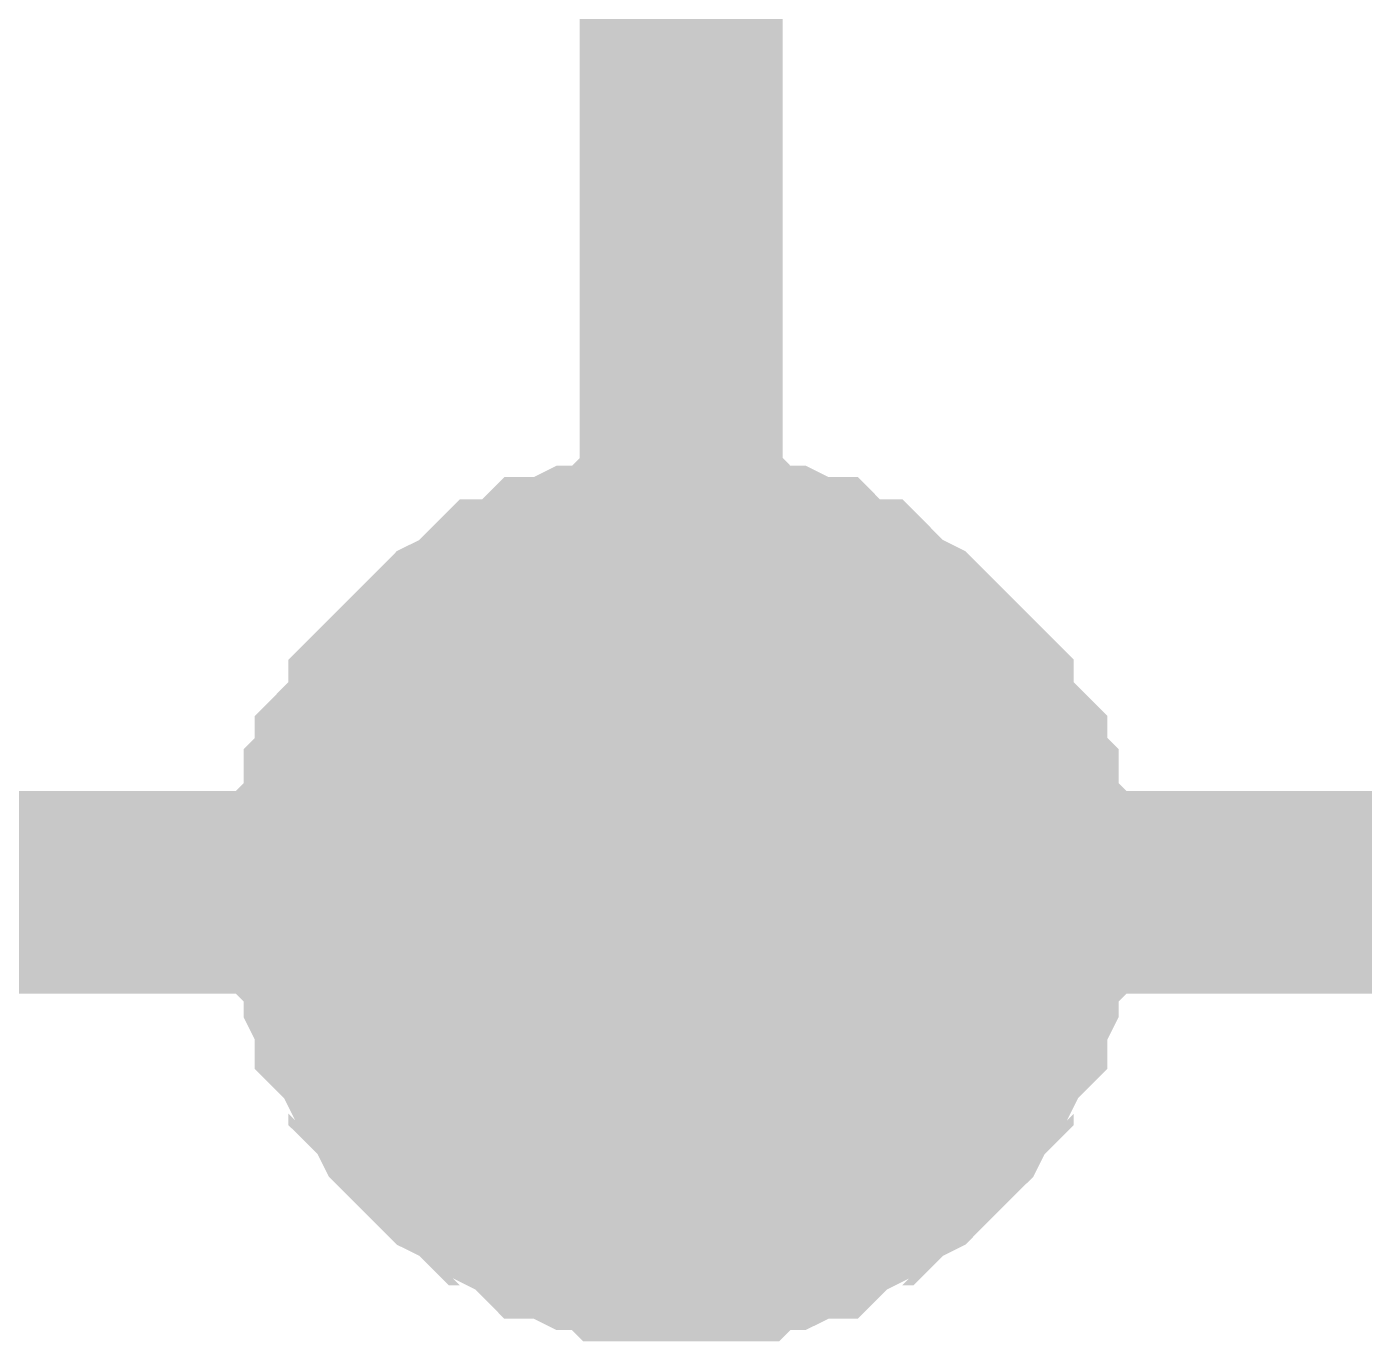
# Model space of a CAD drawing. Header units: millimetres. Extents: x -2024 to 917, y -725 to 13.
# Drawn here: x -1699.984 to -1698.008, y -647.327 to -645.385 of the extents above; entities that cross this region are included whole.
import ezdxf

# ---------------------------------------------------------------- set-up
doc = ezdxf.new("R2010")
doc.units = ezdxf.units.MM

msp = doc.modelspace()

# ---------------------------------------------------------------- linework, layer by layer
at = {"color": 7}
for points, const_width in [([(-1706.515, -639.1623), (-1699.0174, -639.1623), (-1699.0174, -641.6627), (-1699.0174, -644.1631), (-1699.0174, -646.6635), (-1706.515, -646.6635)], 0.2997), ([(-1699.5304, -646.6635), (-1699.5304, -646.6304), (-1699.5304, -646.6138), (-1699.5304, -646.5807), (-1699.5139, -646.5641), (-1699.5139, -646.531), (-1699.5139, -646.5144), (-1699.4973, -646.4979), (-1699.4973, -646.4648), (-1699.4808, -646.4482), (-1699.4642, -646.4317), (-1699.4477, -646.3985), (-1699.4477, -646.382), (-1699.4311, -646.3654), (-1699.4146, -646.3489), (-1699.398, -646.3323), (-1699.3815, -646.3157), (-1699.3649, -646.2992), (-1699.3484, -646.2826), (-1699.3153, -646.2661), (-1699.2987, -646.2495), (-1699.2822, -646.2329), (-1699.2656, -646.2329), (-1699.2325, -646.2164), (-1699.216, -646.1998), (-1699.1994, -646.1998), (-1699.1663, -646.1833), (-1699.1498, -646.1833), (-1699.1167, -646.1833), (-1699.1001, -646.1667), (-1699.067, -646.1667), (-1699.0505, -646.1667), (-1699.0174, -646.1667)], 0.2997), ([(-1699.5304, -646.6635), (-1699.5304, -646.6304), (-1699.5304, -646.6138), (-1699.5304, -646.5807), (-1699.5139, -646.5641), (-1699.5139, -646.531), (-1699.5139, -646.5144), (-1699.4973, -646.4979), (-1699.4973, -646.4648), (-1699.4808, -646.4482), (-1699.4642, -646.4317), (-1699.4477, -646.3985), (-1699.4477, -646.382), (-1699.4311, -646.3654), (-1699.4146, -646.3489), (-1699.398, -646.3323), (-1699.3815, -646.3157), (-1699.3649, -646.2992), (-1699.3484, -646.2826), (-1699.3153, -646.2661), (-1699.2987, -646.2495), (-1699.2822, -646.2329), (-1699.2656, -646.2329), (-1699.2325, -646.2164), (-1699.216, -646.1998), (-1699.1994, -646.1998), (-1699.1663, -646.1833), (-1699.1498, -646.1833), (-1699.1167, -646.1833), (-1699.1001, -646.1667), (-1699.067, -646.1667), (-1699.0505, -646.1667), (-1699.0174, -646.1667)], 0.2997), ([(-1699.5304, -646.6635), (-1699.5304, -646.6304), (-1699.5304, -646.6138), (-1699.5304, -646.5807), (-1699.5139, -646.5641), (-1699.5139, -646.531), (-1699.5139, -646.5144), (-1699.4973, -646.4979), (-1699.4973, -646.4648), (-1699.4808, -646.4482), (-1699.4642, -646.4317), (-1699.4477, -646.3985), (-1699.4477, -646.382), (-1699.4311, -646.3654), (-1699.4146, -646.3489), (-1699.398, -646.3323), (-1699.3815, -646.3157), (-1699.3649, -646.2992), (-1699.3484, -646.2826), (-1699.3153, -646.2661), (-1699.2987, -646.2495), (-1699.2822, -646.2329), (-1699.2656, -646.2329), (-1699.2325, -646.2164), (-1699.216, -646.1998), (-1699.1994, -646.1998), (-1699.1663, -646.1833), (-1699.1498, -646.1833), (-1699.1167, -646.1833), (-1699.1001, -646.1667), (-1699.067, -646.1667), (-1699.0505, -646.1667), (-1699.0174, -646.1667)], 0.2997), ([(-1699.5304, -646.6635), (-1699.5304, -646.6304), (-1699.5304, -646.6138), (-1699.5304, -646.5807), (-1699.5139, -646.5641), (-1699.5139, -646.531), (-1699.5139, -646.5144), (-1699.4973, -646.4979), (-1699.4973, -646.4648), (-1699.4808, -646.4482), (-1699.4642, -646.4317), (-1699.4477, -646.3985), (-1699.4477, -646.382), (-1699.4311, -646.3654), (-1699.4146, -646.3489), (-1699.398, -646.3323), (-1699.3815, -646.3157), (-1699.3649, -646.2992), (-1699.3484, -646.2826), (-1699.3153, -646.2661), (-1699.2987, -646.2495), (-1699.2822, -646.2329), (-1699.2656, -646.2329), (-1699.2325, -646.2164), (-1699.216, -646.1998), (-1699.1994, -646.1998), (-1699.1663, -646.1833), (-1699.1498, -646.1833), (-1699.1167, -646.1833), (-1699.1001, -646.1667), (-1699.067, -646.1667), (-1699.0505, -646.1667), (-1699.0174, -646.1667)], 0.2997), ([(-1699.0174, -646.1667), (-1699.0174, -646.1667)], 0.2997), ([(-1699.0174, -646.1667), (-1698.9843, -646.1667), (-1698.9677, -646.1667), (-1698.9346, -646.1667), (-1698.9181, -646.1833), (-1698.885, -646.1833), (-1698.8684, -646.1833), (-1698.8353, -646.1998), (-1698.8187, -646.1998), (-1698.8022, -646.2164), (-1698.7691, -646.2329), (-1698.7525, -646.2329), (-1698.736, -646.2495), (-1698.7194, -646.2661), (-1698.6863, -646.2826), (-1698.6698, -646.2992), (-1698.6532, -646.3157), (-1698.6367, -646.3323), (-1698.6201, -646.3489), (-1698.6036, -646.3654), (-1698.587, -646.382), (-1698.587, -646.3985), (-1698.5705, -646.4317), (-1698.5539, -646.4482), (-1698.5374, -646.4648), (-1698.5374, -646.4979), (-1698.5208, -646.5144), (-1698.5208, -646.531), (-1698.5208, -646.5641), (-1698.5043, -646.5807), (-1698.5043, -646.6138), (-1698.5043, -646.6304), (-1698.5043, -646.6635)], 0.2997), ([(-1699.0174, -646.1667), (-1699.0174, -646.1667)], 0.2997), ([(-1699.0174, -646.1667), (-1698.9843, -646.1667), (-1698.9677, -646.1667), (-1698.9346, -646.1667), (-1698.9181, -646.1833), (-1698.885, -646.1833), (-1698.8684, -646.1833), (-1698.8353, -646.1998), (-1698.8187, -646.1998), (-1698.8022, -646.2164), (-1698.7691, -646.2329), (-1698.7525, -646.2329), (-1698.736, -646.2495), (-1698.7194, -646.2661), (-1698.6863, -646.2826), (-1698.6698, -646.2992), (-1698.6532, -646.3157), (-1698.6367, -646.3323), (-1698.6201, -646.3489), (-1698.6036, -646.3654), (-1698.587, -646.382), (-1698.587, -646.3985), (-1698.5705, -646.4317), (-1698.5539, -646.4482), (-1698.5374, -646.4648), (-1698.5374, -646.4979), (-1698.5208, -646.5144), (-1698.5208, -646.531), (-1698.5208, -646.5641), (-1698.5043, -646.5807), (-1698.5043, -646.6138), (-1698.5043, -646.6304), (-1698.5043, -646.6635)], 0.2997), ([(-1699.0174, -646.1667), (-1699.0174, -646.1667)], 0.2997), ([(-1699.0174, -646.1667), (-1698.9843, -646.1667), (-1698.9677, -646.1667), (-1698.9346, -646.1667), (-1698.9181, -646.1833), (-1698.885, -646.1833), (-1698.8684, -646.1833), (-1698.8353, -646.1998), (-1698.8187, -646.1998), (-1698.8022, -646.2164), (-1698.7691, -646.2329), (-1698.7525, -646.2329), (-1698.736, -646.2495), (-1698.7194, -646.2661), (-1698.6863, -646.2826), (-1698.6698, -646.2992), (-1698.6532, -646.3157), (-1698.6367, -646.3323), (-1698.6201, -646.3489), (-1698.6036, -646.3654), (-1698.587, -646.382), (-1698.587, -646.3985), (-1698.5705, -646.4317), (-1698.5539, -646.4482), (-1698.5374, -646.4648), (-1698.5374, -646.4979), (-1698.5208, -646.5144), (-1698.5208, -646.531), (-1698.5208, -646.5641), (-1698.5043, -646.5807), (-1698.5043, -646.6138), (-1698.5043, -646.6304), (-1698.5043, -646.6635)], 0.2997), ([(-1699.0174, -646.1667), (-1699.0174, -646.1667)], 0.2997), ([(-1699.0174, -646.1667), (-1698.9843, -646.1667), (-1698.9677, -646.1667), (-1698.9346, -646.1667), (-1698.9181, -646.1833), (-1698.885, -646.1833), (-1698.8684, -646.1833), (-1698.8353, -646.1998), (-1698.8187, -646.1998), (-1698.8022, -646.2164), (-1698.7691, -646.2329), (-1698.7525, -646.2329), (-1698.736, -646.2495), (-1698.7194, -646.2661), (-1698.6863, -646.2826), (-1698.6698, -646.2992), (-1698.6532, -646.3157), (-1698.6367, -646.3323), (-1698.6201, -646.3489), (-1698.6036, -646.3654), (-1698.587, -646.382), (-1698.587, -646.3985), (-1698.5705, -646.4317), (-1698.5539, -646.4482), (-1698.5374, -646.4648), (-1698.5374, -646.4979), (-1698.5208, -646.5144), (-1698.5208, -646.531), (-1698.5208, -646.5641), (-1698.5043, -646.5807), (-1698.5043, -646.6138), (-1698.5043, -646.6304), (-1698.5043, -646.6635)], 0.2997), ([(-1699.5304, -646.6635), (-1699.5304, -646.6304), (-1699.5304, -646.6138), (-1699.5304, -646.5807), (-1699.5139, -646.5641), (-1699.5139, -646.531), (-1699.5139, -646.5144), (-1699.4973, -646.4979), (-1699.4973, -646.4648), (-1699.4808, -646.4482), (-1699.4642, -646.4317), (-1699.4477, -646.3985), (-1699.4477, -646.382), (-1699.4311, -646.3654), (-1699.4146, -646.3489), (-1699.398, -646.3323), (-1699.3815, -646.3157), (-1699.3649, -646.2992), (-1699.3484, -646.2826), (-1699.3153, -646.2661), (-1699.2987, -646.2495), (-1699.2822, -646.2329), (-1699.2656, -646.2329), (-1699.2325, -646.2164), (-1699.216, -646.1998), (-1699.1994, -646.1998), (-1699.1663, -646.1833), (-1699.1498, -646.1833), (-1699.1167, -646.1833), (-1699.1001, -646.1667), (-1699.067, -646.1667), (-1699.0505, -646.1667), (-1699.0174, -646.1667)], 0.0991), ([(-1699.5304, -646.6635), (-1699.5304, -646.6304), (-1699.5304, -646.6138), (-1699.5304, -646.5807), (-1699.5139, -646.5641), (-1699.5139, -646.531), (-1699.5139, -646.5144), (-1699.4973, -646.4979), (-1699.4973, -646.4648), (-1699.4808, -646.4482), (-1699.4642, -646.4317), (-1699.4477, -646.3985), (-1699.4477, -646.382), (-1699.4311, -646.3654), (-1699.4146, -646.3489), (-1699.398, -646.3323), (-1699.3815, -646.3157), (-1699.3649, -646.2992), (-1699.3484, -646.2826), (-1699.3153, -646.2661), (-1699.2987, -646.2495), (-1699.2822, -646.2329), (-1699.2656, -646.2329), (-1699.2325, -646.2164), (-1699.216, -646.1998), (-1699.1994, -646.1998), (-1699.1663, -646.1833), (-1699.1498, -646.1833), (-1699.1167, -646.1833), (-1699.1001, -646.1667), (-1699.067, -646.1667), (-1699.0505, -646.1667), (-1699.0174, -646.1667)], 0.0991), ([(-1699.5304, -646.6635), (-1699.5304, -646.6304), (-1699.5304, -646.6138), (-1699.5304, -646.5807), (-1699.5139, -646.5641), (-1699.5139, -646.531), (-1699.5139, -646.5144), (-1699.4973, -646.4979), (-1699.4973, -646.4648), (-1699.4808, -646.4482), (-1699.4642, -646.4317), (-1699.4477, -646.3985), (-1699.4477, -646.382), (-1699.4311, -646.3654), (-1699.4146, -646.3489), (-1699.398, -646.3323), (-1699.3815, -646.3157), (-1699.3649, -646.2992), (-1699.3484, -646.2826), (-1699.3153, -646.2661), (-1699.2987, -646.2495), (-1699.2822, -646.2329), (-1699.2656, -646.2329), (-1699.2325, -646.2164), (-1699.216, -646.1998), (-1699.1994, -646.1998), (-1699.1663, -646.1833), (-1699.1498, -646.1833), (-1699.1167, -646.1833), (-1699.1001, -646.1667), (-1699.067, -646.1667), (-1699.0505, -646.1667), (-1699.0174, -646.1667)], 0.0991), ([(-1699.5304, -646.6635), (-1699.5304, -646.6304), (-1699.5304, -646.6138), (-1699.5304, -646.5807), (-1699.5139, -646.5641), (-1699.5139, -646.531), (-1699.5139, -646.5144), (-1699.4973, -646.4979), (-1699.4973, -646.4648), (-1699.4808, -646.4482), (-1699.4642, -646.4317), (-1699.4477, -646.3985), (-1699.4477, -646.382), (-1699.4311, -646.3654), (-1699.4146, -646.3489), (-1699.398, -646.3323), (-1699.3815, -646.3157), (-1699.3649, -646.2992), (-1699.3484, -646.2826), (-1699.3153, -646.2661), (-1699.2987, -646.2495), (-1699.2822, -646.2329), (-1699.2656, -646.2329), (-1699.2325, -646.2164), (-1699.216, -646.1998), (-1699.1994, -646.1998), (-1699.1663, -646.1833), (-1699.1498, -646.1833), (-1699.1167, -646.1833), (-1699.1001, -646.1667), (-1699.067, -646.1667), (-1699.0505, -646.1667), (-1699.0174, -646.1667)], 0.0991), ([(-1699.0174, -646.1667), (-1699.0174, -646.1667)], 0.0991), ([(-1699.0174, -646.1667), (-1698.9843, -646.1667), (-1698.9677, -646.1667), (-1698.9346, -646.1667), (-1698.9181, -646.1833), (-1698.885, -646.1833), (-1698.8684, -646.1833), (-1698.8353, -646.1998), (-1698.8187, -646.1998), (-1698.8022, -646.2164), (-1698.7691, -646.2329), (-1698.7525, -646.2329), (-1698.736, -646.2495), (-1698.7194, -646.2661), (-1698.6863, -646.2826), (-1698.6698, -646.2992), (-1698.6532, -646.3157), (-1698.6367, -646.3323), (-1698.6201, -646.3489), (-1698.6036, -646.3654), (-1698.587, -646.382), (-1698.587, -646.3985), (-1698.5705, -646.4317), (-1698.5539, -646.4482), (-1698.5374, -646.4648), (-1698.5374, -646.4979), (-1698.5208, -646.5144), (-1698.5208, -646.531), (-1698.5208, -646.5641), (-1698.5043, -646.5807), (-1698.5043, -646.6138), (-1698.5043, -646.6304), (-1698.5043, -646.6635)], 0.0991), ([(-1699.0174, -646.1667), (-1699.0174, -646.1667)], 0.0991), ([(-1699.0174, -646.1667), (-1698.9843, -646.1667), (-1698.9677, -646.1667), (-1698.9346, -646.1667), (-1698.9181, -646.1833), (-1698.885, -646.1833), (-1698.8684, -646.1833), (-1698.8353, -646.1998), (-1698.8187, -646.1998), (-1698.8022, -646.2164), (-1698.7691, -646.2329), (-1698.7525, -646.2329), (-1698.736, -646.2495), (-1698.7194, -646.2661), (-1698.6863, -646.2826), (-1698.6698, -646.2992), (-1698.6532, -646.3157), (-1698.6367, -646.3323), (-1698.6201, -646.3489), (-1698.6036, -646.3654), (-1698.587, -646.382), (-1698.587, -646.3985), (-1698.5705, -646.4317), (-1698.5539, -646.4482), (-1698.5374, -646.4648), (-1698.5374, -646.4979), (-1698.5208, -646.5144), (-1698.5208, -646.531), (-1698.5208, -646.5641), (-1698.5043, -646.5807), (-1698.5043, -646.6138), (-1698.5043, -646.6304), (-1698.5043, -646.6635)], 0.0991), ([(-1699.0174, -646.1667), (-1699.0174, -646.1667)], 0.0991), ([(-1699.0174, -646.1667), (-1698.9843, -646.1667), (-1698.9677, -646.1667), (-1698.9346, -646.1667), (-1698.9181, -646.1833), (-1698.885, -646.1833), (-1698.8684, -646.1833), (-1698.8353, -646.1998), (-1698.8187, -646.1998), (-1698.8022, -646.2164), (-1698.7691, -646.2329), (-1698.7525, -646.2329), (-1698.736, -646.2495), (-1698.7194, -646.2661), (-1698.6863, -646.2826), (-1698.6698, -646.2992), (-1698.6532, -646.3157), (-1698.6367, -646.3323), (-1698.6201, -646.3489), (-1698.6036, -646.3654), (-1698.587, -646.382), (-1698.587, -646.3985), (-1698.5705, -646.4317), (-1698.5539, -646.4482), (-1698.5374, -646.4648), (-1698.5374, -646.4979), (-1698.5208, -646.5144), (-1698.5208, -646.531), (-1698.5208, -646.5641), (-1698.5043, -646.5807), (-1698.5043, -646.6138), (-1698.5043, -646.6304), (-1698.5043, -646.6635)], 0.0991), ([(-1699.0174, -646.1667), (-1699.0174, -646.1667)], 0.0991), ([(-1699.0174, -646.1667), (-1698.9843, -646.1667), (-1698.9677, -646.1667), (-1698.9346, -646.1667), (-1698.9181, -646.1833), (-1698.885, -646.1833), (-1698.8684, -646.1833), (-1698.8353, -646.1998), (-1698.8187, -646.1998), (-1698.8022, -646.2164), (-1698.7691, -646.2329), (-1698.7525, -646.2329), (-1698.736, -646.2495), (-1698.7194, -646.2661), (-1698.6863, -646.2826), (-1698.6698, -646.2992), (-1698.6532, -646.3157), (-1698.6367, -646.3323), (-1698.6201, -646.3489), (-1698.6036, -646.3654), (-1698.587, -646.382), (-1698.587, -646.3985), (-1698.5705, -646.4317), (-1698.5539, -646.4482), (-1698.5374, -646.4648), (-1698.5374, -646.4979), (-1698.5208, -646.5144), (-1698.5208, -646.531), (-1698.5208, -646.5641), (-1698.5043, -646.5807), (-1698.5043, -646.6138), (-1698.5043, -646.6304), (-1698.5043, -646.6635)], 0.0991), ([(-1699.0174, -647.1768), (-1699.0505, -647.1768), (-1699.067, -647.1768), (-1699.1001, -647.1768), (-1699.1167, -647.1602), (-1699.1498, -647.1602), (-1699.1663, -647.1602), (-1699.1994, -647.1437), (-1699.216, -647.1437), (-1699.2325, -647.1271), (-1699.2656, -647.1106), (-1699.2822, -647.094), (-1699.2987, -647.094), (-1699.3153, -647.0774), (-1699.3484, -647.0609), (-1699.3649, -647.0443), (-1699.3815, -647.0278), (-1699.398, -647.0112), (-1699.4146, -646.9947), (-1699.4311, -646.9615), (-1699.4477, -646.945), (-1699.4477, -646.9284), (-1699.4642, -646.9119), (-1699.4808, -646.8787), (-1699.4973, -646.8622), (-1699.4973, -646.8456), (-1699.5139, -646.8125), (-1699.5139, -646.7959), (-1699.5139, -646.7628), (-1699.5304, -646.7463), (-1699.5304, -646.7132), (-1699.5304, -646.6966), (-1699.5304, -646.6635)], 0.2997), ([(-1699.5304, -646.6635), (-1699.5304, -646.6635)], 0.2997), ([(-1699.0174, -647.1768), (-1699.0505, -647.1768), (-1699.067, -647.1768), (-1699.1001, -647.1768), (-1699.1167, -647.1602), (-1699.1498, -647.1602), (-1699.1663, -647.1602), (-1699.1994, -647.1437), (-1699.216, -647.1437), (-1699.2325, -647.1271), (-1699.2656, -647.1106), (-1699.2822, -647.094), (-1699.2987, -647.094), (-1699.3153, -647.0774), (-1699.3484, -647.0609), (-1699.3649, -647.0443), (-1699.3815, -647.0278), (-1699.398, -647.0112), (-1699.4146, -646.9947), (-1699.4311, -646.9615), (-1699.4477, -646.945), (-1699.4477, -646.9284), (-1699.4642, -646.9119), (-1699.4808, -646.8787), (-1699.4973, -646.8622), (-1699.4973, -646.8456), (-1699.5139, -646.8125), (-1699.5139, -646.7959), (-1699.5139, -646.7628), (-1699.5304, -646.7463), (-1699.5304, -646.7132), (-1699.5304, -646.6966), (-1699.5304, -646.6635)], 0.2997), ([(-1699.5304, -646.6635), (-1699.5304, -646.6635)], 0.2997), ([(-1699.0174, -647.1768), (-1699.0505, -647.1768), (-1699.067, -647.1768), (-1699.1001, -647.1768), (-1699.1167, -647.1602), (-1699.1498, -647.1602), (-1699.1663, -647.1602), (-1699.1994, -647.1437), (-1699.216, -647.1437), (-1699.2325, -647.1271), (-1699.2656, -647.1106), (-1699.2822, -647.094), (-1699.2987, -647.094), (-1699.3153, -647.0774), (-1699.3484, -647.0609), (-1699.3649, -647.0443), (-1699.3815, -647.0278), (-1699.398, -647.0112), (-1699.4146, -646.9947), (-1699.4311, -646.9615), (-1699.4477, -646.945), (-1699.4477, -646.9284), (-1699.4642, -646.9119), (-1699.4808, -646.8787), (-1699.4973, -646.8622), (-1699.4973, -646.8456), (-1699.5139, -646.8125), (-1699.5139, -646.7959), (-1699.5139, -646.7628), (-1699.5304, -646.7463), (-1699.5304, -646.7132), (-1699.5304, -646.6966), (-1699.5304, -646.6635)], 0.2997), ([(-1699.5304, -646.6635), (-1699.5304, -646.6635)], 0.2997), ([(-1699.0174, -647.1768), (-1699.0505, -647.1768), (-1699.067, -647.1768), (-1699.1001, -647.1768), (-1699.1167, -647.1602), (-1699.1498, -647.1602), (-1699.1663, -647.1602), (-1699.1994, -647.1437), (-1699.216, -647.1437), (-1699.2325, -647.1271), (-1699.2656, -647.1106), (-1699.2822, -647.094), (-1699.2987, -647.094), (-1699.3153, -647.0774), (-1699.3484, -647.0609), (-1699.3649, -647.0443), (-1699.3815, -647.0278), (-1699.398, -647.0112), (-1699.4146, -646.9947), (-1699.4311, -646.9615), (-1699.4477, -646.945), (-1699.4477, -646.9284), (-1699.4642, -646.9119), (-1699.4808, -646.8787), (-1699.4973, -646.8622), (-1699.4973, -646.8456), (-1699.5139, -646.8125), (-1699.5139, -646.7959), (-1699.5139, -646.7628), (-1699.5304, -646.7463), (-1699.5304, -646.7132), (-1699.5304, -646.6966), (-1699.5304, -646.6635)], 0.2997), ([(-1699.5304, -646.6635), (-1699.5304, -646.6635)], 0.2997), ([(-1699.0174, -646.6635), (-1671.526, -646.6635)], 0.2997), ([(-1698.5043, -646.6635), (-1698.5043, -646.6966), (-1698.5043, -646.7132), (-1698.5043, -646.7463), (-1698.5208, -646.7628), (-1698.5208, -646.7959), (-1698.5208, -646.8125), (-1698.5374, -646.8456), (-1698.5374, -646.8622), (-1698.5539, -646.8787), (-1698.5705, -646.9119), (-1698.587, -646.9284), (-1698.587, -646.945), (-1698.6036, -646.9615), (-1698.6201, -646.9947), (-1698.6367, -647.0112), (-1698.6532, -647.0278), (-1698.6698, -647.0443), (-1698.6863, -647.0609), (-1698.7194, -647.0774), (-1698.736, -647.094), (-1698.7525, -647.094), (-1698.7691, -647.1106), (-1698.8022, -647.1271), (-1698.8187, -647.1437), (-1698.8353, -647.1437), (-1698.8684, -647.1602), (-1698.885, -647.1602), (-1698.9181, -647.1602), (-1698.9346, -647.1768), (-1698.9677, -647.1768), (-1698.9843, -647.1768), (-1699.0174, -647.1768)], 0.2997), ([(-1698.5043, -646.6635), (-1698.5043, -646.6966), (-1698.5043, -646.7132), (-1698.5043, -646.7463), (-1698.5208, -646.7628), (-1698.5208, -646.7959), (-1698.5208, -646.8125), (-1698.5374, -646.8456), (-1698.5374, -646.8622), (-1698.5539, -646.8787), (-1698.5705, -646.9119), (-1698.587, -646.9284), (-1698.587, -646.945), (-1698.6036, -646.9615), (-1698.6201, -646.9947), (-1698.6367, -647.0112), (-1698.6532, -647.0278), (-1698.6698, -647.0443), (-1698.6863, -647.0609), (-1698.7194, -647.0774), (-1698.736, -647.094), (-1698.7525, -647.094), (-1698.7691, -647.1106), (-1698.8022, -647.1271), (-1698.8187, -647.1437), (-1698.8353, -647.1437), (-1698.8684, -647.1602), (-1698.885, -647.1602), (-1698.9181, -647.1602), (-1698.9346, -647.1768), (-1698.9677, -647.1768), (-1698.9843, -647.1768), (-1699.0174, -647.1768)], 0.2997), ([(-1698.5043, -646.6635), (-1698.5043, -646.6966), (-1698.5043, -646.7132), (-1698.5043, -646.7463), (-1698.5208, -646.7628), (-1698.5208, -646.7959), (-1698.5208, -646.8125), (-1698.5374, -646.8456), (-1698.5374, -646.8622), (-1698.5539, -646.8787), (-1698.5705, -646.9119), (-1698.587, -646.9284), (-1698.587, -646.945), (-1698.6036, -646.9615), (-1698.6201, -646.9947), (-1698.6367, -647.0112), (-1698.6532, -647.0278), (-1698.6698, -647.0443), (-1698.6863, -647.0609), (-1698.7194, -647.0774), (-1698.736, -647.094), (-1698.7525, -647.094), (-1698.7691, -647.1106), (-1698.8022, -647.1271), (-1698.8187, -647.1437), (-1698.8353, -647.1437), (-1698.8684, -647.1602), (-1698.885, -647.1602), (-1698.9181, -647.1602), (-1698.9346, -647.1768), (-1698.9677, -647.1768), (-1698.9843, -647.1768), (-1699.0174, -647.1768)], 0.2997), ([(-1698.5043, -646.6635), (-1698.5043, -646.6966), (-1698.5043, -646.7132), (-1698.5043, -646.7463), (-1698.5208, -646.7628), (-1698.5208, -646.7959), (-1698.5208, -646.8125), (-1698.5374, -646.8456), (-1698.5374, -646.8622), (-1698.5539, -646.8787), (-1698.5705, -646.9119), (-1698.587, -646.9284), (-1698.587, -646.945), (-1698.6036, -646.9615), (-1698.6201, -646.9947), (-1698.6367, -647.0112), (-1698.6532, -647.0278), (-1698.6698, -647.0443), (-1698.6863, -647.0609), (-1698.7194, -647.0774), (-1698.736, -647.094), (-1698.7525, -647.094), (-1698.7691, -647.1106), (-1698.8022, -647.1271), (-1698.8187, -647.1437), (-1698.8353, -647.1437), (-1698.8684, -647.1602), (-1698.885, -647.1602), (-1698.9181, -647.1602), (-1698.9346, -647.1768), (-1698.9677, -647.1768), (-1698.9843, -647.1768), (-1699.0174, -647.1768)], 0.2997), ([(-1698.5043, -646.6635), (-1698.5043, -646.6635), (-1698.5043, -646.6635), (-1698.5043, -646.6635), (-1698.5043, -646.6635), (-1698.5043, -646.6635), (-1698.5043, -646.6635), (-1698.5043, -646.6635), (-1698.5043, -646.6635), (-1698.5043, -646.6635), (-1698.5043, -646.6635), (-1698.5043, -646.6635), (-1698.5043, -646.6635), (-1698.5043, -646.6635), (-1698.5043, -646.6635), (-1698.5043, -646.6635), (-1698.5043, -646.6635), (-1698.5043, -646.6635), (-1698.5043, -646.6635), (-1698.5043, -646.6635), (-1698.5043, -646.6635), (-1698.5043, -646.6635), (-1698.5043, -646.6635), (-1698.5043, -646.6635), (-1698.5043, -646.6635), (-1698.5043, -646.6635), (-1698.5043, -646.6635), (-1698.5043, -646.6635), (-1698.5043, -646.6635), (-1698.5043, -646.6635), (-1698.5043, -646.6635), (-1698.5043, -646.6635), (-1698.5043, -646.6635)], 0.2997), ([(-1698.5043, -646.6635), (-1698.5043, -646.6635)], 0.2997), ([(-1698.5043, -646.6635), (-1698.5043, -646.6635), (-1698.5043, -646.6635), (-1698.5043, -646.6635), (-1698.5043, -646.6635), (-1698.5043, -646.6635), (-1698.5043, -646.6635), (-1698.5043, -646.6635), (-1698.5043, -646.6635), (-1698.5043, -646.6635), (-1698.5043, -646.6635), (-1698.5043, -646.6635), (-1698.5043, -646.6635), (-1698.5043, -646.6635), (-1698.5043, -646.6635), (-1698.5043, -646.6635), (-1698.5043, -646.6635), (-1698.5043, -646.6635), (-1698.5043, -646.6635), (-1698.5043, -646.6635), (-1698.5043, -646.6635), (-1698.5043, -646.6635), (-1698.5043, -646.6635), (-1698.5043, -646.6635), (-1698.5043, -646.6635), (-1698.5043, -646.6635), (-1698.5043, -646.6635), (-1698.5043, -646.6635), (-1698.5043, -646.6635), (-1698.5043, -646.6635), (-1698.5043, -646.6635), (-1698.5043, -646.6635), (-1698.5043, -646.6635)], 0.2997), ([(-1698.5043, -646.6635), (-1698.5043, -646.6635)], 0.2997), ([(-1698.5043, -646.6635), (-1698.5043, -646.6635), (-1698.5043, -646.6635), (-1698.5043, -646.6635), (-1698.5043, -646.6635), (-1698.5043, -646.6635), (-1698.5043, -646.6635), (-1698.5043, -646.6635), (-1698.5043, -646.6635), (-1698.5043, -646.6635), (-1698.5043, -646.6635), (-1698.5043, -646.6635), (-1698.5043, -646.6635), (-1698.5043, -646.6635), (-1698.5043, -646.6635), (-1698.5043, -646.6635), (-1698.5043, -646.6635), (-1698.5043, -646.6635), (-1698.5043, -646.6635), (-1698.5043, -646.6635), (-1698.5043, -646.6635), (-1698.5043, -646.6635), (-1698.5043, -646.6635), (-1698.5043, -646.6635), (-1698.5043, -646.6635), (-1698.5043, -646.6635), (-1698.5043, -646.6635), (-1698.5043, -646.6635), (-1698.5043, -646.6635), (-1698.5043, -646.6635), (-1698.5043, -646.6635), (-1698.5043, -646.6635), (-1698.5043, -646.6635)], 0.2997), ([(-1698.5043, -646.6635), (-1698.5043, -646.6635)], 0.2997), ([(-1698.5043, -646.6635), (-1698.5043, -646.6635), (-1698.5043, -646.6635), (-1698.5043, -646.6635), (-1698.5043, -646.6635), (-1698.5043, -646.6635), (-1698.5043, -646.6635), (-1698.5043, -646.6635), (-1698.5043, -646.6635), (-1698.5043, -646.6635), (-1698.5043, -646.6635), (-1698.5043, -646.6635), (-1698.5043, -646.6635), (-1698.5043, -646.6635), (-1698.5043, -646.6635), (-1698.5043, -646.6635), (-1698.5043, -646.6635), (-1698.5043, -646.6635), (-1698.5043, -646.6635), (-1698.5043, -646.6635), (-1698.5043, -646.6635), (-1698.5043, -646.6635), (-1698.5043, -646.6635), (-1698.5043, -646.6635), (-1698.5043, -646.6635), (-1698.5043, -646.6635), (-1698.5043, -646.6635), (-1698.5043, -646.6635), (-1698.5043, -646.6635), (-1698.5043, -646.6635), (-1698.5043, -646.6635), (-1698.5043, -646.6635), (-1698.5043, -646.6635)], 0.2997), ([(-1698.5043, -646.6635), (-1698.5043, -646.6635)], 0.2997), ([(-1699.0174, -647.1768), (-1699.0505, -647.1768), (-1699.067, -647.1768), (-1699.1001, -647.1768), (-1699.1167, -647.1602), (-1699.1498, -647.1602), (-1699.1663, -647.1602), (-1699.1994, -647.1437), (-1699.216, -647.1437), (-1699.2325, -647.1271), (-1699.2656, -647.1106), (-1699.2822, -647.094), (-1699.2987, -647.094), (-1699.3153, -647.0774), (-1699.3484, -647.0609), (-1699.3649, -647.0443), (-1699.3815, -647.0278), (-1699.398, -647.0112), (-1699.4146, -646.9947), (-1699.4311, -646.9615), (-1699.4477, -646.945), (-1699.4477, -646.9284), (-1699.4642, -646.9119), (-1699.4808, -646.8787), (-1699.4973, -646.8622), (-1699.4973, -646.8456), (-1699.5139, -646.8125), (-1699.5139, -646.7959), (-1699.5139, -646.7628), (-1699.5304, -646.7463), (-1699.5304, -646.7132), (-1699.5304, -646.6966), (-1699.5304, -646.6635)], 0.0991), ([(-1699.5304, -646.6635), (-1699.5304, -646.6635)], 0.0991), ([(-1699.0174, -647.1768), (-1699.0505, -647.1768), (-1699.067, -647.1768), (-1699.1001, -647.1768), (-1699.1167, -647.1602), (-1699.1498, -647.1602), (-1699.1663, -647.1602), (-1699.1994, -647.1437), (-1699.216, -647.1437), (-1699.2325, -647.1271), (-1699.2656, -647.1106), (-1699.2822, -647.094), (-1699.2987, -647.094), (-1699.3153, -647.0774), (-1699.3484, -647.0609), (-1699.3649, -647.0443), (-1699.3815, -647.0278), (-1699.398, -647.0112), (-1699.4146, -646.9947), (-1699.4311, -646.9615), (-1699.4477, -646.945), (-1699.4477, -646.9284), (-1699.4642, -646.9119), (-1699.4808, -646.8787), (-1699.4973, -646.8622), (-1699.4973, -646.8456), (-1699.5139, -646.8125), (-1699.5139, -646.7959), (-1699.5139, -646.7628), (-1699.5304, -646.7463), (-1699.5304, -646.7132), (-1699.5304, -646.6966), (-1699.5304, -646.6635)], 0.0991), ([(-1699.5304, -646.6635), (-1699.5304, -646.6635)], 0.0991), ([(-1699.0174, -647.1768), (-1699.0505, -647.1768), (-1699.067, -647.1768), (-1699.1001, -647.1768), (-1699.1167, -647.1602), (-1699.1498, -647.1602), (-1699.1663, -647.1602), (-1699.1994, -647.1437), (-1699.216, -647.1437), (-1699.2325, -647.1271), (-1699.2656, -647.1106), (-1699.2822, -647.094), (-1699.2987, -647.094), (-1699.3153, -647.0774), (-1699.3484, -647.0609), (-1699.3649, -647.0443), (-1699.3815, -647.0278), (-1699.398, -647.0112), (-1699.4146, -646.9947), (-1699.4311, -646.9615), (-1699.4477, -646.945), (-1699.4477, -646.9284), (-1699.4642, -646.9119), (-1699.4808, -646.8787), (-1699.4973, -646.8622), (-1699.4973, -646.8456), (-1699.5139, -646.8125), (-1699.5139, -646.7959), (-1699.5139, -646.7628), (-1699.5304, -646.7463), (-1699.5304, -646.7132), (-1699.5304, -646.6966), (-1699.5304, -646.6635)], 0.0991), ([(-1699.5304, -646.6635), (-1699.5304, -646.6635)], 0.0991), ([(-1699.0174, -647.1768), (-1699.0505, -647.1768), (-1699.067, -647.1768), (-1699.1001, -647.1768), (-1699.1167, -647.1602), (-1699.1498, -647.1602), (-1699.1663, -647.1602), (-1699.1994, -647.1437), (-1699.216, -647.1437), (-1699.2325, -647.1271), (-1699.2656, -647.1106), (-1699.2822, -647.094), (-1699.2987, -647.094), (-1699.3153, -647.0774), (-1699.3484, -647.0609), (-1699.3649, -647.0443), (-1699.3815, -647.0278), (-1699.398, -647.0112), (-1699.4146, -646.9947), (-1699.4311, -646.9615), (-1699.4477, -646.945), (-1699.4477, -646.9284), (-1699.4642, -646.9119), (-1699.4808, -646.8787), (-1699.4973, -646.8622), (-1699.4973, -646.8456), (-1699.5139, -646.8125), (-1699.5139, -646.7959), (-1699.5139, -646.7628), (-1699.5304, -646.7463), (-1699.5304, -646.7132), (-1699.5304, -646.6966), (-1699.5304, -646.6635)], 0.0991), ([(-1699.5304, -646.6635), (-1699.5304, -646.6635)], 0.0991), ([(-1698.5043, -646.6635), (-1698.5043, -646.6966), (-1698.5043, -646.7132), (-1698.5043, -646.7463), (-1698.5208, -646.7628), (-1698.5208, -646.7959), (-1698.5208, -646.8125), (-1698.5374, -646.8456), (-1698.5374, -646.8622), (-1698.5539, -646.8787), (-1698.5705, -646.9119), (-1698.587, -646.9284), (-1698.587, -646.945), (-1698.6036, -646.9615), (-1698.6201, -646.9947), (-1698.6367, -647.0112), (-1698.6532, -647.0278), (-1698.6698, -647.0443), (-1698.6863, -647.0609), (-1698.7194, -647.0774), (-1698.736, -647.094), (-1698.7525, -647.094), (-1698.7691, -647.1106), (-1698.8022, -647.1271), (-1698.8187, -647.1437), (-1698.8353, -647.1437), (-1698.8684, -647.1602), (-1698.885, -647.1602), (-1698.9181, -647.1602), (-1698.9346, -647.1768), (-1698.9677, -647.1768), (-1698.9843, -647.1768), (-1699.0174, -647.1768)], 0.0991), ([(-1698.5043, -646.6635), (-1698.5043, -646.6966), (-1698.5043, -646.7132), (-1698.5043, -646.7463), (-1698.5208, -646.7628), (-1698.5208, -646.7959), (-1698.5208, -646.8125), (-1698.5374, -646.8456), (-1698.5374, -646.8622), (-1698.5539, -646.8787), (-1698.5705, -646.9119), (-1698.587, -646.9284), (-1698.587, -646.945), (-1698.6036, -646.9615), (-1698.6201, -646.9947), (-1698.6367, -647.0112), (-1698.6532, -647.0278), (-1698.6698, -647.0443), (-1698.6863, -647.0609), (-1698.7194, -647.0774), (-1698.736, -647.094), (-1698.7525, -647.094), (-1698.7691, -647.1106), (-1698.8022, -647.1271), (-1698.8187, -647.1437), (-1698.8353, -647.1437), (-1698.8684, -647.1602), (-1698.885, -647.1602), (-1698.9181, -647.1602), (-1698.9346, -647.1768), (-1698.9677, -647.1768), (-1698.9843, -647.1768), (-1699.0174, -647.1768)], 0.0991), ([(-1698.5043, -646.6635), (-1698.5043, -646.6966), (-1698.5043, -646.7132), (-1698.5043, -646.7463), (-1698.5208, -646.7628), (-1698.5208, -646.7959), (-1698.5208, -646.8125), (-1698.5374, -646.8456), (-1698.5374, -646.8622), (-1698.5539, -646.8787), (-1698.5705, -646.9119), (-1698.587, -646.9284), (-1698.587, -646.945), (-1698.6036, -646.9615), (-1698.6201, -646.9947), (-1698.6367, -647.0112), (-1698.6532, -647.0278), (-1698.6698, -647.0443), (-1698.6863, -647.0609), (-1698.7194, -647.0774), (-1698.736, -647.094), (-1698.7525, -647.094), (-1698.7691, -647.1106), (-1698.8022, -647.1271), (-1698.8187, -647.1437), (-1698.8353, -647.1437), (-1698.8684, -647.1602), (-1698.885, -647.1602), (-1698.9181, -647.1602), (-1698.9346, -647.1768), (-1698.9677, -647.1768), (-1698.9843, -647.1768), (-1699.0174, -647.1768)], 0.0991), ([(-1698.5043, -646.6635), (-1698.5043, -646.6966), (-1698.5043, -646.7132), (-1698.5043, -646.7463), (-1698.5208, -646.7628), (-1698.5208, -646.7959), (-1698.5208, -646.8125), (-1698.5374, -646.8456), (-1698.5374, -646.8622), (-1698.5539, -646.8787), (-1698.5705, -646.9119), (-1698.587, -646.9284), (-1698.587, -646.945), (-1698.6036, -646.9615), (-1698.6201, -646.9947), (-1698.6367, -647.0112), (-1698.6532, -647.0278), (-1698.6698, -647.0443), (-1698.6863, -647.0609), (-1698.7194, -647.0774), (-1698.736, -647.094), (-1698.7525, -647.094), (-1698.7691, -647.1106), (-1698.8022, -647.1271), (-1698.8187, -647.1437), (-1698.8353, -647.1437), (-1698.8684, -647.1602), (-1698.885, -647.1602), (-1698.9181, -647.1602), (-1698.9346, -647.1768), (-1698.9677, -647.1768), (-1698.9843, -647.1768), (-1699.0174, -647.1768)], 0.0991), ([(-1698.5043, -646.6635), (-1698.5043, -646.6635), (-1698.5043, -646.6635), (-1698.5043, -646.6635), (-1698.5043, -646.6635), (-1698.5043, -646.6635), (-1698.5043, -646.6635), (-1698.5043, -646.6635), (-1698.5043, -646.6635), (-1698.5043, -646.6635), (-1698.5043, -646.6635), (-1698.5043, -646.6635), (-1698.5043, -646.6635), (-1698.5043, -646.6635), (-1698.5043, -646.6635), (-1698.5043, -646.6635), (-1698.5043, -646.6635), (-1698.5043, -646.6635), (-1698.5043, -646.6635), (-1698.5043, -646.6635), (-1698.5043, -646.6635), (-1698.5043, -646.6635), (-1698.5043, -646.6635), (-1698.5043, -646.6635), (-1698.5043, -646.6635), (-1698.5043, -646.6635), (-1698.5043, -646.6635), (-1698.5043, -646.6635), (-1698.5043, -646.6635), (-1698.5043, -646.6635), (-1698.5043, -646.6635), (-1698.5043, -646.6635), (-1698.5043, -646.6635)], 0.0991), ([(-1698.5043, -646.6635), (-1698.5043, -646.6635)], 0.0991), ([(-1698.5043, -646.6635), (-1698.5043, -646.6635), (-1698.5043, -646.6635), (-1698.5043, -646.6635), (-1698.5043, -646.6635), (-1698.5043, -646.6635), (-1698.5043, -646.6635), (-1698.5043, -646.6635), (-1698.5043, -646.6635), (-1698.5043, -646.6635), (-1698.5043, -646.6635), (-1698.5043, -646.6635), (-1698.5043, -646.6635), (-1698.5043, -646.6635), (-1698.5043, -646.6635), (-1698.5043, -646.6635), (-1698.5043, -646.6635), (-1698.5043, -646.6635), (-1698.5043, -646.6635), (-1698.5043, -646.6635), (-1698.5043, -646.6635), (-1698.5043, -646.6635), (-1698.5043, -646.6635), (-1698.5043, -646.6635), (-1698.5043, -646.6635), (-1698.5043, -646.6635), (-1698.5043, -646.6635), (-1698.5043, -646.6635), (-1698.5043, -646.6635), (-1698.5043, -646.6635), (-1698.5043, -646.6635), (-1698.5043, -646.6635), (-1698.5043, -646.6635)], 0.0991), ([(-1698.5043, -646.6635), (-1698.5043, -646.6635)], 0.0991), ([(-1698.5043, -646.6635), (-1698.5043, -646.6635), (-1698.5043, -646.6635), (-1698.5043, -646.6635), (-1698.5043, -646.6635), (-1698.5043, -646.6635), (-1698.5043, -646.6635), (-1698.5043, -646.6635), (-1698.5043, -646.6635), (-1698.5043, -646.6635), (-1698.5043, -646.6635), (-1698.5043, -646.6635), (-1698.5043, -646.6635), (-1698.5043, -646.6635), (-1698.5043, -646.6635), (-1698.5043, -646.6635), (-1698.5043, -646.6635), (-1698.5043, -646.6635), (-1698.5043, -646.6635), (-1698.5043, -646.6635), (-1698.5043, -646.6635), (-1698.5043, -646.6635), (-1698.5043, -646.6635), (-1698.5043, -646.6635), (-1698.5043, -646.6635), (-1698.5043, -646.6635), (-1698.5043, -646.6635), (-1698.5043, -646.6635), (-1698.5043, -646.6635), (-1698.5043, -646.6635), (-1698.5043, -646.6635), (-1698.5043, -646.6635), (-1698.5043, -646.6635)], 0.0991), ([(-1698.5043, -646.6635), (-1698.5043, -646.6635)], 0.0991), ([(-1698.5043, -646.6635), (-1698.5043, -646.6635), (-1698.5043, -646.6635), (-1698.5043, -646.6635), (-1698.5043, -646.6635), (-1698.5043, -646.6635), (-1698.5043, -646.6635), (-1698.5043, -646.6635), (-1698.5043, -646.6635), (-1698.5043, -646.6635), (-1698.5043, -646.6635), (-1698.5043, -646.6635), (-1698.5043, -646.6635), (-1698.5043, -646.6635), (-1698.5043, -646.6635), (-1698.5043, -646.6635), (-1698.5043, -646.6635), (-1698.5043, -646.6635), (-1698.5043, -646.6635), (-1698.5043, -646.6635), (-1698.5043, -646.6635), (-1698.5043, -646.6635), (-1698.5043, -646.6635), (-1698.5043, -646.6635), (-1698.5043, -646.6635), (-1698.5043, -646.6635), (-1698.5043, -646.6635), (-1698.5043, -646.6635), (-1698.5043, -646.6635), (-1698.5043, -646.6635), (-1698.5043, -646.6635), (-1698.5043, -646.6635), (-1698.5043, -646.6635)], 0.0991), ([(-1698.5043, -646.6635), (-1698.5043, -646.6635)], 0.0991)]:
    msp.add_lwpolyline(points, dxfattribs=dict(at, const_width=const_width))
at = {"color": 7, "const_width": 0.508}
msp.add_lwpolyline([(-1699.2091, -646.6625, 1), (-1698.7011, -646.6625, 1)], format="xyb", close=True, dxfattribs=at)

doc.saveas('drawing.dxf')
